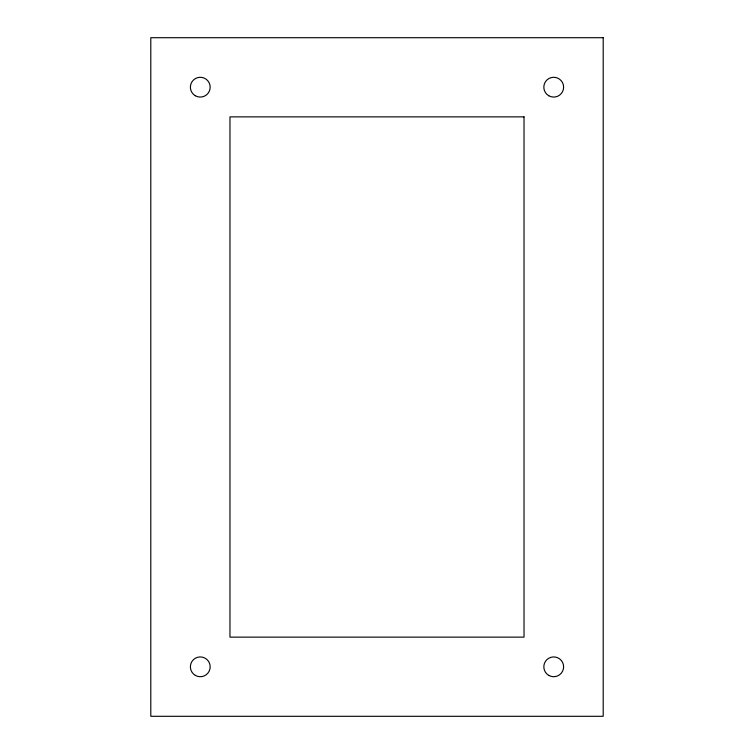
<?xml version="1.0" encoding="UTF-8"?>
<svg xmlns="http://www.w3.org/2000/svg" width="754" height="754" viewBox="0 0 754 754"><rect width="100%" height="100%" fill="white"/><g stroke="black" fill="none" stroke-linecap="round" stroke-linejoin="round"><path stroke-width="1.13" d="M603.2 37.7L150.8 37.7L150.8 716.3L603.2 716.3L603.2 37.7M524.03 116.87L229.97 116.87L229.97 637.13L524.03 637.13L524.03 116.87M548.771 95.749A9.896 9.896 0 0 0 563.615 87.181A9.896 9.896 0 0 0 548.771 78.614A9.896 9.896 0 0 0 548.771 95.749M195.333 95.749A9.896 9.896 0 0 0 210.178 87.181A9.896 9.896 0 0 0 195.333 78.614A9.896 9.896 0 0 0 195.333 95.749M548.771 675.386A9.896 9.896 0 0 0 563.615 666.819A9.896 9.896 0 0 0 548.771 658.251A9.896 9.896 0 0 0 548.771 675.386M195.333 675.386A9.896 9.896 0 0 0 210.178 666.819A9.896 9.896 0 0 0 195.333 658.251A9.896 9.896 0 0 0 195.333 675.386"/></g></svg>
